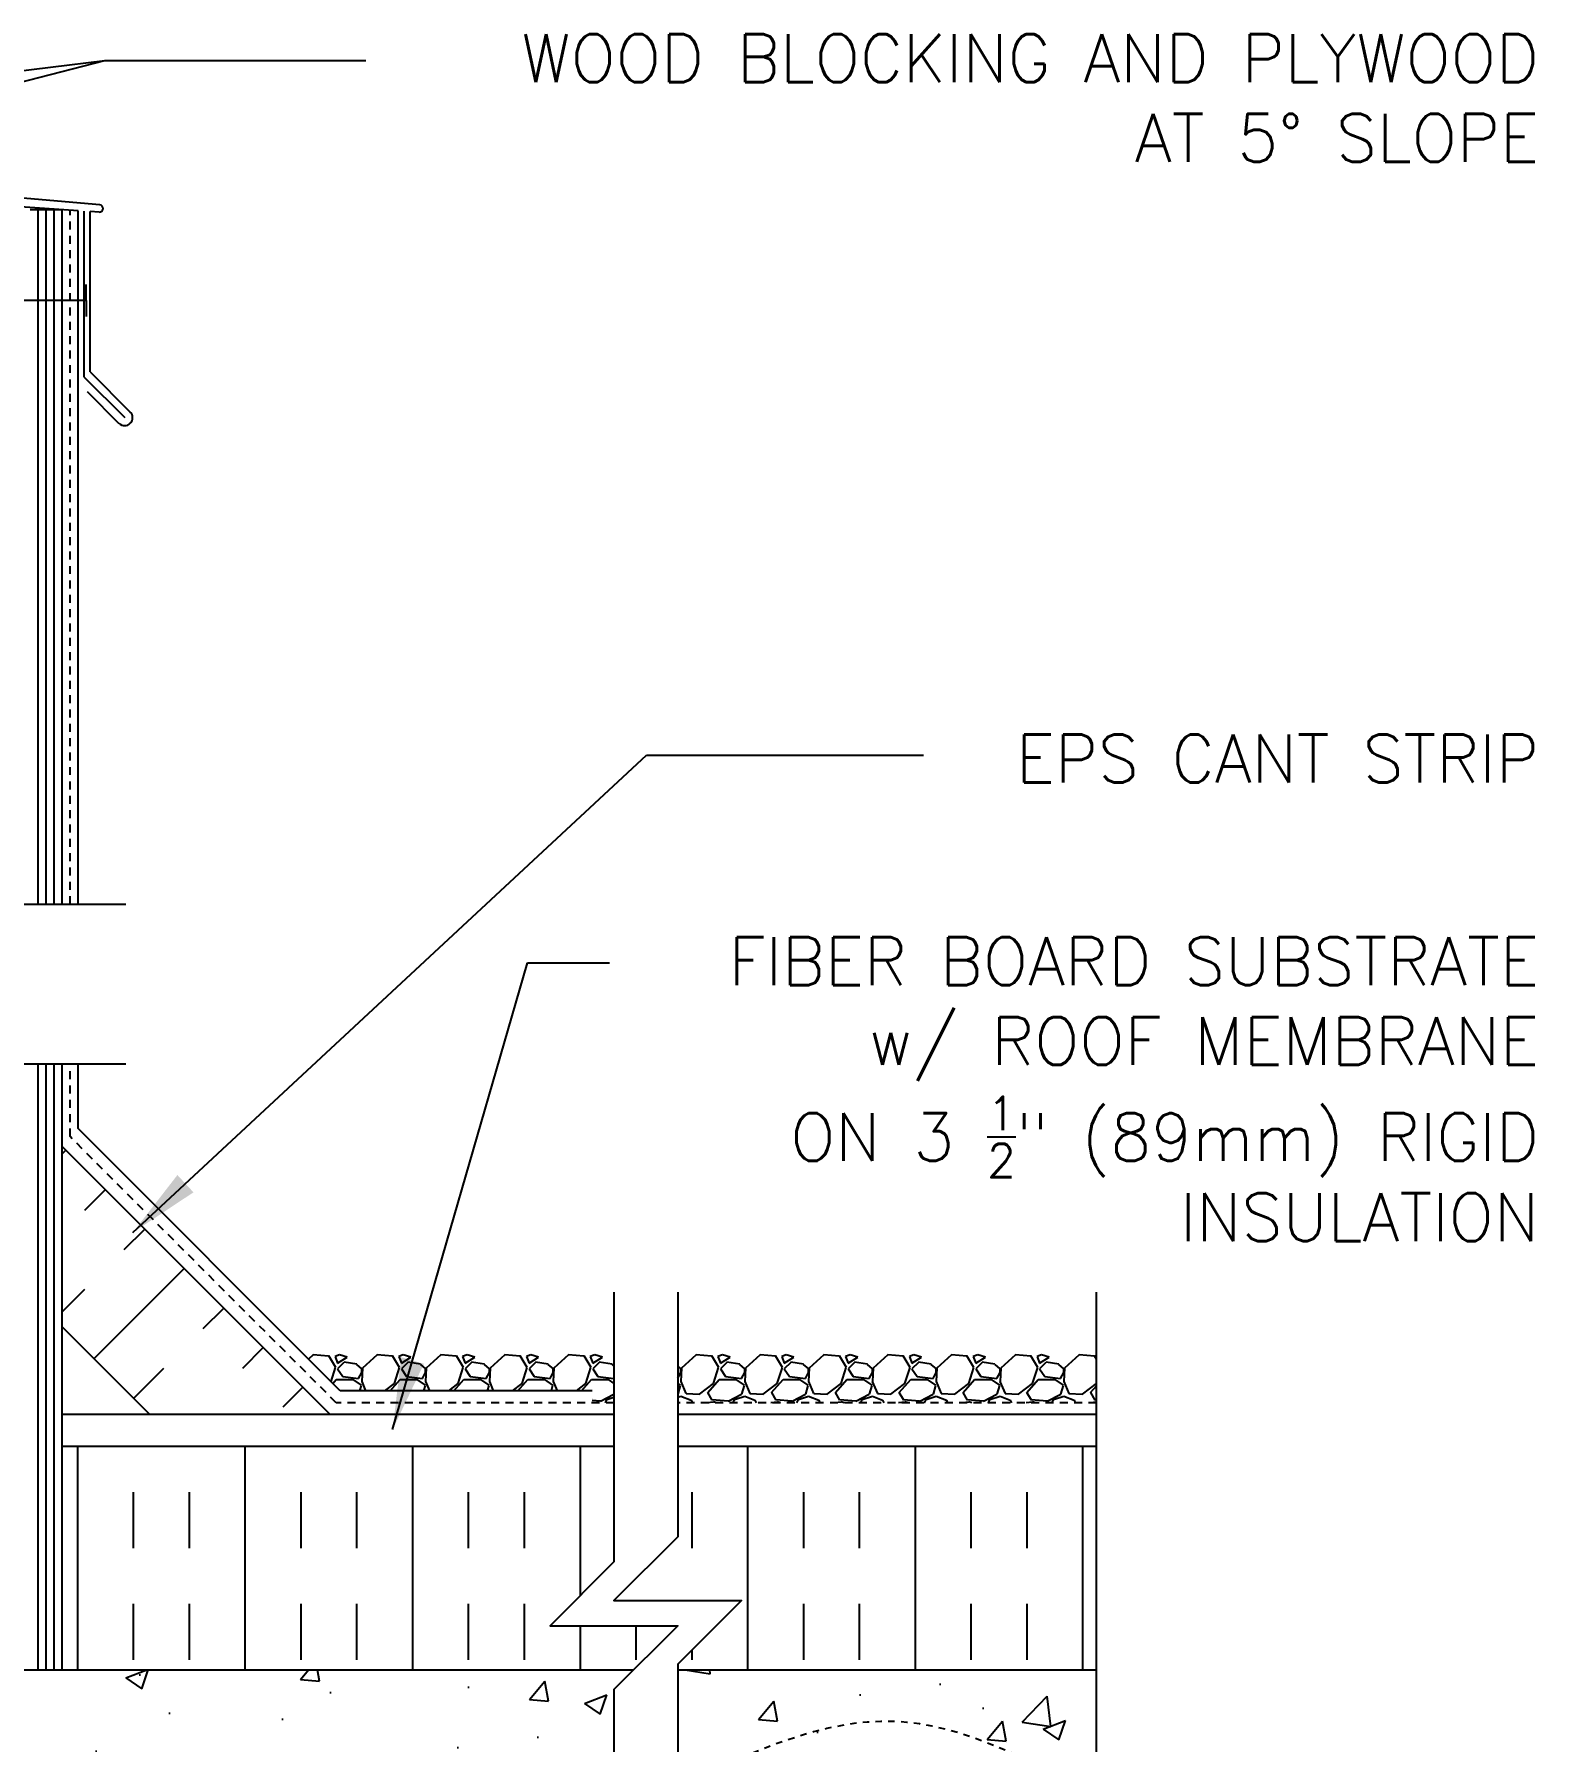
# Model space of a CAD drawing. Header units: inches. Extents: x 177.3 to 234.4, y 125.1 to 200.3.
# Drawn here: x 210.79 to 234.31, y 172.63 to 199.39 of the extents above; entities that cross this region are included whole.
import ezdxf

# ---------------------------------------------------------------- set-up
doc = ezdxf.new("R2010")
doc.units = ezdxf.units.IN
doc.header["$LTSCALE"] = 0.5
doc.header["$MEASUREMENT"] = 0
doc.linetypes.add('DASHED2', pattern=[0.375, 0.25, -0.125])
doc.linetypes.add('HIDDEN2', pattern=[0.1875, 0.125, -0.0625])
for name, color, linetype in [('HATCH', 12, 'Continuous'), ('line25', 2, 'Continuous'), ('LINE50', 5, 'Continuous'), ('LINE9', 9, 'Continuous'), ('TEXT', 4, 'Continuous')]:
    doc.layers.add(name, color=color, linetype=linetype)
doc.styles.add('DIM', font='romans.shx', dxfattribs={"width": 0.7})
doc.styles.add('ROMANS', font='romans.shx', dxfattribs={"height": 0.75})
doc.dimstyles.new('ext_12', dxfattribs={"dimscale": 12, "dimtxt": 0.075, "dimasz": 0.09375, "dimexe": 0.09375, "dimexo": 0.0625, "dimgap": 0.0625, "dimtad": 1, "dimdec": 1, "dimzin": 2, "dimdsep": 46, "dimlunit": 4, "dimtxsty": 'DIM', "dimcen": 0.09, "dimdle": 0.09375, "dimclrt": 4, "dimadec": 0, "dimazin": 0, "dimtfac": 1, "dimtdec": 1, "dimtmove": 2, "dimatfit": 3, "dimfxl": 1, "dimfrac": 2, "dimtolj": 1, "dimtzin": 0, "dimarcsym": 0})

msp = doc.modelspace()

# ---------------------------------------------------------------- hatches: boundary and pattern name
at = {"layer": 'HATCH'}
h = msp.add_hatch(dxfattribs=at)
h.set_pattern_fill('AR-CONC', color=256, scale=0.5)
h.set_pattern_definition([(50, (0, 0), (3.5863, -0.31376), [0.375, -4.125]), (355, (0, 0), (-0.693757, 3.76096), [0.3, -3.3]), (100.4514, (0.299, -0.026), (2.892544, 3.4472), [0.3187, -3.50571]), (46.1842, (0, 1), (5.336207, -0.827596), [0.5625, -6.1875]), (96.6356, (0.4447, 0.931), (4.67331, 4.87059), [0.47805, -5.25857]), (351.1842, (0, 1), (4.67331, 4.87059), [0.45, -4.95]), (21, (0.5, 0.75), (2.984535, -2.013094), [0.375, -4.125]), (326, (0.5, 0.75), (1.216577, 3.62575), [0.3, -3.3]), (71.4514, (0.7487, 0.5822), (4.20111, 1.612656), [0.3187, -3.50571]), (37.5, (0, 0), (0.0607993, 1.664469), [0, -3.26, 0, -3.35, 0, -3.3125]), (7.5, (0, 0), (1.315348, 1.972059), [0, -1.91, 0, -3.185, 0, -1.2625]), (327.5, (-1.115, 0), (2.669112, -0.1127744), [0, -1.25, 0, -3.9, 0, -5.175]), (317.5, (-1.615, 0), (2.91593, 0.500525), [0, -1.625, 0, -2.59, 0, -3.675])])
edge = h.paths.add_edge_path()
edge.add_arc((207.76, 149.671), 0.5, 46.2109, 66.4218)
edge.add_line((207.96, 150.129), (207.87, 150.129))
edge.add_line((207.87, 150.129), (207.87, 150.171))
edge.add_arc((208.01, 150.378), 0.25, 180, 235.9442, ccw=False)
edge.add_line((207.76, 150.378), (207.76, 150.445))
edge.add_arc((207.823, 150.445), 0.0625, 90, 180, ccw=False)
edge.add_line((207.823, 150.508), (207.87, 150.508))
edge.add_line((207.87, 150.508), (207.87, 150.578))
edge.add_line((207.87, 150.578), (207.765, 150.578))
edge.add_arc((207.888, 150.92), 0.364, 214.9775, 250.3387, ccw=False)
edge.add_arc((206.965, 150.309), 0.743, 32.7919, 73.8107)
edge.add_spline(control_points=[(207.172, 151.023), (205.734, 151.344)], knot_values=[0, 0, 1, 1], degree=1, periodic=0)
edge.add_arc((205.178, 148.412), 2.984, 79.2546, 90.0995)
edge.add_line((205.173, 151.396), (204.106, 151.412))
edge.add_line((204.106, 151.412), (203.04, 151.396))
edge.add_arc((203.034, 148.412), 2.984, 89.9005, 100.7454)
edge.add_spline(control_points=[(202.478, 151.344), (201.041, 151.023)], knot_values=[0, 0, 1, 1], degree=1, periodic=0)
edge.add_arc((201.248, 150.309), 0.743, 106.1893, 147.2081)
edge.add_arc((200.325, 150.92), 0.364, 289.6613, 325.0225, ccw=False)
edge.add_line((200.447, 150.578), (200.342, 150.578))
edge.add_line((200.342, 150.578), (200.342, 150.508))
edge.add_line((200.342, 150.508), (200.39, 150.508))
edge.add_arc((200.39, 150.445), 0.0625, 0, 90, ccw=False)
edge.add_line((200.452, 150.445), (200.452, 150.378))
edge.add_arc((200.202, 150.378), 0.25, 304.0558, 360, ccw=False)
edge.add_line((200.342, 150.171), (200.342, 150.129))
edge.add_line((200.342, 150.129), (200.252, 150.129))
edge.add_arc((200.452, 149.671), 0.5, 113.5782, 133.7891)
edge.add_line((200.106, 150.032), (200.106, 147.199))
edge.add_line((200.106, 147.199), (202.048, 147.199))
edge.add_line((202.048, 147.199), (203.048, 148.199))
edge.add_line((203.048, 148.199), (203.048, 147.199))
edge.add_line((203.048, 147.199), (203.048, 146.199))
edge.add_line((203.048, 146.199), (204.048, 147.199))
edge.add_line((204.048, 147.199), (208.106, 147.199))
edge.add_line((208.106, 147.199), (208.106, 150.032))
h.paths.add_polyline_path([(208.106, 157.578), (207.476, 157.578), (207.476, 157.691), (207.596, 157.891), (207.596, 159.359, 0.268138), (207.435, 159.508), (200.777, 159.508, 0.268156), (200.616, 159.359), (200.616, 157.891), (200.736, 157.691), (200.736, 157.578), (200.106, 157.578), (200.106, 156.258), (200.106, 154.224, 0.088416), (200.252, 154.127), (200.342, 154.127), (200.342, 154.085, -0.249069), (200.452, 153.878), (200.452, 153.81, -0.414214), (200.39, 153.748), (200.342, 153.748), (200.342, 153.678), (200.447, 153.678, 0.085348), (200.777, 153.753, -0.669601), (200.909, 153.633, 2.087231), (201.343, 153.858, -1), (201.507, 154.266, -0.21345), (201.899, 153.877, -0.069923), (202.036, 153.233, 1.702394), (202.485, 153.546, -0.940793), (202.689, 153.929, -0.173075), (203.035, 153.562), (203.178, 153.176, 1.612474), (203.609, 153.535, -0.734872), (203.632, 154.046, -0.068475), (204.106, 154.108, -0.068475), (204.58, 154.046, -0.734872), (204.604, 153.535, 1.612474), (205.035, 153.176), (205.178, 153.562, -0.173075), (205.524, 153.929, -0.940793), (205.727, 153.546, 1.702394), (206.177, 153.233, -0.069923), (206.314, 153.877, -0.21345), (206.706, 154.266, -1), (206.869, 153.858, 2.087231), (207.303, 153.633, -0.669601), (207.436, 153.753, 0.085348), (207.765, 153.678), (207.87, 153.678), (207.87, 153.748), (207.823, 153.748, -0.414214), (207.76, 153.81), (207.76, 153.878, -0.249069), (207.87, 154.085), (207.87, 154.127), (207.96, 154.127, 0.088416), (208.106, 154.224), (208.106, 156.258)])
h.paths.add_polyline_path([(204.03, 160.911, 0.225652), (203.655, 161.286), (200.991, 161.286, 0.225652), (200.616, 160.911), (200.616, 160.07, 0.225652), (200.991, 159.695), (203.655, 159.695, 0.225652), (204.03, 160.07)])
h.paths.add_polyline_path([(204.03, 161.851), (204.03, 162.692, 0.225652), (203.655, 163.067), (200.991, 163.067, 0.225652), (200.616, 162.692), (200.616, 161.851, 0.225652), (200.991, 161.476), (203.655, 161.476, 0.225652)])
h.paths.add_polyline_path([(207.596, 162.692, 0.225652), (207.221, 163.067), (204.558, 163.067, 0.225652), (204.183, 162.692), (204.183, 161.851, 0.225652), (204.558, 161.476), (207.221, 161.476, 0.225652), (207.596, 161.851)])
h.paths.add_polyline_path([(207.596, 160.911, 0.225652), (207.221, 161.286), (204.558, 161.286, 0.225652), (204.183, 160.911), (204.183, 160.07, 0.225652), (204.558, 159.695), (207.221, 159.695, 0.225652), (207.596, 160.07)])
h.paths.add_polyline_path([(204.49, 168.821, -0.390098), (204.306, 169.021), (204.306, 169.056, -0.390098), (204.49, 169.255), (207.281, 169.404, -0.438748), (207.606, 169.105), (207.606, 168.971, -0.438748), (207.281, 168.672)], flags=16)
h.paths.add_polyline_path([(203.723, 168.821), (200.931, 168.672, -0.438748), (200.606, 168.971), (200.606, 169.105, -0.438748), (200.931, 169.404), (203.723, 169.255, -0.390098), (203.906, 169.056), (203.906, 169.021, -0.390098)], flags=16)
h.paths.add_polyline_path([(219.879, 173.45), (220.187, 173.758), (208.794, 173.758, 0.508518), (208.48, 173.752, 0.520567), (208.187, 173.752, 0.520567), (207.875, 173.752, 0.520567), (207.685, 173.752, 0.520567), (207.168, 173.752, 0.520567), (206.775, 173.752, 0.520567), (206.149, 173.752, 0.520567), (205.869, 173.752, 0.520567), (205.391, 173.752, 0.520567), (204.919, 173.752, 0.520567), (204.413, 173.752, 0.520567), (203.915, 173.752, 0.520567), (203.472, 173.752, 0.520567), (202.88, 173.752, 0.520567), (202.385, 173.752, 0.520567), (201.822, 173.752, 0.520567), (201.098, 173.752, 0.520567), (200.62, 173.752, 0.382337), (200.106, 173.872), (200.106, 172.563), (200.471, 172.563), (200.471, 171.363), (200.106, 171.363), (200.106, 171.071, -0.238802), (200.248, 170.995, -0.520567), (200.674, 170.995, -0.520567), (201.059, 170.995, -0.520567), (201.418, 170.995, -0.520567), (201.989, 170.995, -0.520567), (202.361, 170.995, -0.520567), (202.868, 170.995, -0.520567), (203.359, 170.995, -0.520567), (203.838, 170.995, -0.520567), (204.343, 170.995, -0.520567), (204.608, 170.995, -0.520567), (205.076, 170.995, -0.520567), (205.594, 170.995, -0.520567), (205.913, 170.995, -0.360961), (206.479, 170.995, -0.306582), (207.131, 170.995, -0.380387), (207.657, 170.995, -0.391281), (208.104, 171.008), (219.879, 171.008)])
edge = h.paths.add_edge_path()
edge.add_line((227.439, 173.758), (220.879, 173.758))
edge.add_line((220.879, 173.758), (220.879, 171.928))
edge.add_spline(control_points=[(220.879, 171.928), (222.014, 172.46), (224.234, 173.499), (226.387, 172.345), (227.439, 171.781)], knot_values=[0, 0, 0, 0, 3.539354, 6.918479, 6.918479, 6.918479, 6.918479], degree=3, periodic=0)
edge.add_line((227.439, 171.781), (227.439, 173.758))
edge = h.paths.add_edge_path()
edge.add_line((224.122, 172.131), (223.799, 172.131))
edge.add_line((223.799, 172.131), (223.799, 172.256))
edge.add_line((223.799, 172.256), (224.143, 172.256))
edge.add_arc((224.025, 171.881), 0.393, -69.7322, 72.5069, ccw=False)
edge.add_line((224.161, 171.512), (223.729, 171.39))
edge.add_arc((223.787, 171.258), 0.144, 113.7456, 240.3185)
edge.add_line((223.716, 171.133), (224.184, 171.133))
edge.add_arc((224.213, 170.671), 0.463, 46.7137, 93.5654, ccw=False)
edge.add_line((224.53, 171.008), (227.439, 171.008))
edge.add_line((227.439, 171.008), (227.439, 171.781))
edge.add_spline(control_points=[(227.439, 171.781), (226.387, 172.345), (224.234, 173.499), (222.014, 172.46), (220.879, 171.928)], knot_values=[0, 0, 0, 0, 3.379125, 6.918479, 6.918479, 6.918479, 6.918479], degree=3, periodic=0)
edge.add_line((220.879, 171.928), (220.879, 171.008))
edge.add_line((220.879, 171.008), (221.277, 171.008))
edge.add_line((221.277, 171.008), (223.688, 171.008))
edge.add_arc((223.787, 171.258), 0.269, 111.5979, 248.4021, ccw=False)
edge.add_line((223.688, 171.508), (224.122, 171.631))
edge.add_arc((224.025, 171.881), 0.268, 291.22, 428.78)
h.paths.add_polyline_path([(208.106, 176.293, 0.088416), (207.96, 176.39), (207.87, 176.39), (207.87, 176.432, -0.249069), (207.76, 176.639), (207.76, 176.706, -0.414214), (207.823, 176.769), (207.87, 176.769), (207.87, 176.839), (207.765, 176.839, 0.085348), (207.436, 176.763, -0.669601), (207.303, 176.884, 2.087231), (206.869, 176.659, -1), (206.706, 176.25, -0.21345), (206.314, 176.639, -0.069923), (206.177, 177.283, 1.702394), (205.727, 176.971, -0.940793), (205.524, 176.587, -0.173075), (205.178, 176.954), (205.035, 177.341, 1.612474), (204.604, 176.981, -0.734872), (204.58, 176.47, -0.068475), (204.106, 176.408, -0.068475), (203.632, 176.47, -0.734872), (203.609, 176.981, 1.612474), (203.178, 177.341), (203.035, 176.954, -0.173075), (202.689, 176.587, -0.940793), (202.485, 176.971, 1.702394), (202.036, 177.283, -0.069923), (201.899, 176.639, -0.21345), (201.507, 176.25, -1), (201.343, 176.659, 2.087231), (200.909, 176.884, -0.669601), (200.777, 176.763, 0.085348), (200.447, 176.839), (200.342, 176.839), (200.342, 176.769), (200.39, 176.769, -0.414214), (200.452, 176.706), (200.452, 176.639, -0.249069), (200.342, 176.432), (200.342, 176.39), (200.252, 176.39, 0.088416), (200.106, 176.293), (200.106, 174.258), (200.106, 173.872, -0.382337), (200.62, 173.752, -0.520567), (201.098, 173.752, -0.520567), (201.822, 173.752, -0.520567), (202.385, 173.752, -0.520567), (202.88, 173.752, -0.520567), (203.472, 173.752, -0.520567), (203.915, 173.752, -0.520567), (204.413, 173.752, -0.520567), (204.919, 173.752, -0.520567), (205.391, 173.752, -0.520567), (205.869, 173.752, -0.520567), (206.149, 173.752, -0.520567), (206.775, 173.752, -0.520567), (207.168, 173.752, -0.520567), (207.685, 173.752, -0.520567), (207.875, 173.752, -0.520567), (208.187, 173.752, -0.520567), (208.48, 173.752, -0.508518), (208.794, 173.758), (208.794, 174.258), (208.106, 174.258)])
edge = h.paths.add_edge_path()
edge.add_line((208.106, 183.258), (203.12, 183.258))
edge.add_line((203.12, 183.258), (202.12, 184.258))
edge.add_line((202.12, 184.258), (202.12, 182.258))
edge.add_line((202.12, 182.258), (201.12, 183.258))
edge.add_line((201.12, 183.258), (200.106, 183.258))
edge.add_line((200.106, 183.258), (200.106, 180.485))
edge.add_arc((200.452, 180.846), 0.5, 226.2109, 246.4218)
edge.add_line((200.252, 180.388), (200.342, 180.388))
edge.add_line((200.342, 180.388), (200.342, 180.346))
edge.add_arc((200.202, 180.139), 0.25, 0, 55.9442, ccw=False)
edge.add_line((200.452, 180.139), (200.452, 180.071))
edge.add_arc((200.39, 180.071), 0.0625, -90, 0, ccw=False)
edge.add_line((200.39, 180.009), (200.342, 180.009))
edge.add_line((200.342, 180.009), (200.342, 179.939))
edge.add_line((200.342, 179.939), (200.447, 179.939))
edge.add_arc((200.325, 179.596), 0.364, 34.9775, 70.3387, ccw=False)
edge.add_arc((201.248, 180.207), 0.743, 212.7919, 253.8107)
edge.add_spline(control_points=[(201.041, 179.493), (202.478, 179.173)], knot_values=[0, 0, 1, 1], degree=1, periodic=0)
edge.add_arc((203.034, 182.105), 2.984, 259.2546, 270.0995)
edge.add_line((203.04, 179.121), (204.106, 179.105))
edge.add_line((204.106, 179.105), (205.173, 179.121))
edge.add_arc((205.178, 182.105), 2.984, 269.9005, 280.7454)
edge.add_spline(control_points=[(205.734, 179.173), (207.172, 179.493)], knot_values=[0, 0, 1, 1], degree=1, periodic=0)
edge.add_arc((206.965, 180.207), 0.743, 286.1893, 327.2081)
edge.add_arc((207.888, 179.596), 0.364, 109.6613, 145.0225, ccw=False)
edge.add_line((207.765, 179.939), (207.87, 179.939))
edge.add_line((207.87, 179.939), (207.87, 180.009))
edge.add_line((207.87, 180.009), (207.823, 180.009))
edge.add_arc((207.823, 180.071), 0.0625, 180, 270, ccw=False)
edge.add_line((207.76, 180.071), (207.76, 180.139))
edge.add_arc((208.01, 180.139), 0.25, 124.0558, 180, ccw=False)
edge.add_line((207.87, 180.346), (207.87, 180.388))
edge.add_line((207.87, 180.388), (207.96, 180.388))
edge.add_arc((207.76, 180.846), 0.5, 293.5782, 313.7891)
edge.add_line((208.106, 180.485), (208.106, 183.258))
edge = h.paths.add_edge_path()
edge.add_arc((207.76, 188.675), 0.5, 46.2109, 66.4218)
edge.add_line((207.96, 189.133), (207.87, 189.133))
edge.add_line((207.87, 189.133), (207.87, 189.175))
edge.add_arc((208.01, 189.382), 0.25, 180, 235.9442, ccw=False)
edge.add_line((207.76, 189.382), (207.76, 189.449))
edge.add_arc((207.823, 189.449), 0.0625, 90, 180, ccw=False)
edge.add_line((207.823, 189.512), (207.87, 189.512))
edge.add_line((207.87, 189.512), (207.87, 189.582))
edge.add_line((207.87, 189.582), (207.765, 189.582))
edge.add_arc((207.888, 189.924), 0.364, 214.9775, 250.3387, ccw=False)
edge.add_arc((206.965, 189.313), 0.743, 32.7919, 73.8107)
edge.add_spline(control_points=[(207.172, 190.027), (205.734, 190.348)], knot_values=[0, 0, 1, 1], degree=1, periodic=0)
edge.add_arc((205.178, 187.416), 2.984, 79.2546, 90.0995)
edge.add_line((205.173, 190.4), (204.106, 190.416))
edge.add_line((204.106, 190.416), (203.04, 190.4))
edge.add_arc((203.034, 187.416), 2.984, 89.9005, 100.7454)
edge.add_spline(control_points=[(202.478, 190.348), (201.041, 190.027)], knot_values=[0, 0, 1, 1], degree=1, periodic=0)
edge.add_arc((201.248, 189.313), 0.743, 106.1893, 147.2081)
edge.add_arc((200.325, 189.924), 0.364, 289.6613, 325.0225, ccw=False)
edge.add_line((200.447, 189.582), (200.342, 189.582))
edge.add_line((200.342, 189.582), (200.342, 189.512))
edge.add_line((200.342, 189.512), (200.39, 189.512))
edge.add_arc((200.39, 189.449), 0.0625, 0, 90, ccw=False)
edge.add_line((200.452, 189.449), (200.452, 189.382))
edge.add_arc((200.202, 189.382), 0.25, 304.0558, 360, ccw=False)
edge.add_line((200.342, 189.175), (200.342, 189.133))
edge.add_line((200.342, 189.133), (200.252, 189.133))
edge.add_arc((200.452, 188.675), 0.5, 113.5782, 133.7891)
edge.add_line((200.106, 189.036), (200.106, 185.758))
edge.add_line((200.106, 185.758), (201.12, 185.758))
edge.add_line((201.12, 185.758), (202.12, 184.758))
edge.add_line((202.12, 184.758), (202.12, 186.758))
edge.add_line((202.12, 186.758), (203.12, 185.758))
edge.add_line((203.12, 185.758), (208.106, 185.758))
edge.add_line((208.106, 185.758), (208.106, 189.036))
h.paths.add_polyline_path([(206.706, 193.27, -1), (206.869, 192.862, 2.087231), (207.303, 192.637, -0.669601), (207.436, 192.757, 0.085348), (207.765, 192.682), (207.87, 192.682), (207.87, 192.752), (207.823, 192.752, -0.414214), (207.76, 192.814), (207.76, 192.882, -0.249069), (207.87, 193.089), (207.87, 193.131), (207.96, 193.131, 0.088416), (208.106, 193.228), (208.106, 193.856, 0.259173), (207.655, 193.636, 0.520567), (207.155, 193.636, 0.520567), (206.768, 193.636, 0.336749), (206.106, 193.742, 0.336749), (205.444, 193.636, 0.520567), (205.057, 193.636, 0.520567), (204.558, 193.636, 0.520567), (203.711, 193.636, 0.520567), (203.429, 193.636, 0.520567), (202.534, 193.636, 0.520567), (201.795, 193.636, 0.520567), (201.102, 193.636, 0.520567), (200.881, 193.636, 0.321585), (200.106, 193.662), (200.106, 193.228, 0.088416), (200.252, 193.131), (200.342, 193.131), (200.342, 193.089, -0.249069), (200.452, 192.882), (200.452, 192.814, -0.414214), (200.39, 192.752), (200.342, 192.752), (200.342, 192.682), (200.447, 192.682, 0.085348), (200.777, 192.757, -0.669601), (200.909, 192.637, 2.087231), (201.343, 192.862, -1), (201.507, 193.27, -0.21345), (201.899, 192.881, -0.069923), (202.036, 192.237, 1.702394), (202.485, 192.55, -0.940793), (202.689, 192.933, -0.173075), (203.035, 192.567), (203.178, 192.18, 1.612474), (203.609, 192.539, -0.734872), (203.632, 193.05, -0.068475), (204.106, 193.112, -0.068475), (204.58, 193.05, -0.734872), (204.604, 192.539, 1.612474), (205.035, 192.18), (205.178, 192.567, -0.173075), (205.524, 192.933, -0.940793), (205.727, 192.55, 1.702394), (206.177, 192.237, -0.069923), (206.314, 192.881, -0.21345)])
edge = h.paths.add_edge_path()
edge.add_line((200.606, 167.618), (200.506, 167.618))
edge.add_arc((200.456, 167.618), 0.05, -72.5993, 0, ccw=False)
edge.add_line((200.471, 167.571), (200.471, 167.463))
edge.add_line((200.471, 167.463), (200.106, 167.463))
edge.add_line((200.106, 167.463), (200.106, 166.713))
edge.add_line((200.106, 166.713), (200.471, 166.713))
edge.add_line((200.471, 166.713), (200.471, 165.929))
edge.add_arc((200.466, 165.88), 0.05, 0, 84.3113, ccw=False)
edge.add_line((200.516, 165.88), (200.516, 165.85))
edge.add_line((200.516, 165.85), (200.616, 165.85))
edge.add_line((200.616, 165.85), (200.616, 164.248))
edge.add_arc((200.597, 163.936), 0.313, 3.1389, 86.4456, ccw=False)
edge.add_arc((201.217, 163.891), 0.314, 168.5886, 426.1916)
edge.add_arc((201.425, 164.382), 0.22, 68.1963, 248.1963, ccw=False)
edge.add_arc((201.268, 163.953), 0.677, 21.1239, 69.3197, ccw=False)
edge.add_arc((199.677, 163.388), 2.365, 4.0023, 20.0015, ccw=False)
edge.add_arc((202.348, 163.584), 0.314, 185.6561, 423.9348)
edge.add_arc((202.599, 164.051), 0.217, 65.5264, 238.537, ccw=False)
edge.add_arc((202.348, 163.581), 0.75, 23.6938, 62.9705, ccw=False)
edge.add_line((203.035, 163.882), (203.178, 163.496))
edge.add_arc((203.482, 163.568), 0.314, 193.4146, 426.1916)
edge.add_arc((203.701, 164.107), 0.268, 104.7892, 250.0338, ccw=False)
edge.add_arc((204.095, 162.674), 1.754, 89.6229, 105.2918, ccw=False)
edge.add_arc((204.118, 162.674), 1.754, 74.7082, 90.3771, ccw=False)
edge.add_arc((204.512, 164.107), 0.268, -70.0338, 75.2108, ccw=False)
edge.add_arc((204.73, 163.568), 0.314, 113.8084, 346.5854)
edge.add_line((205.035, 163.496), (205.178, 163.882))
edge.add_arc((205.864, 163.581), 0.75, 117.0295, 156.3062, ccw=False)
edge.add_arc((205.614, 164.051), 0.217, -58.537, 114.4736, ccw=False)
edge.add_arc((205.865, 163.584), 0.314, 116.0652, 354.3439)
edge.add_arc((208.536, 163.388), 2.365, 159.9985, 175.9977, ccw=False)
edge.add_arc((206.945, 163.953), 0.677, 110.6803, 158.8761, ccw=False)
edge.add_arc((206.788, 164.382), 0.22, -68.1963, 111.8037, ccw=False)
edge.add_arc((206.996, 163.891), 0.314, 113.8084, 371.4114)
edge.add_arc((207.616, 163.936), 0.313, 93.5554, 176.8611, ccw=False)
edge.add_line((207.596, 164.248), (207.596, 165.85))
edge.add_line((207.596, 165.85), (207.696, 165.85))
edge.add_line((207.696, 165.85), (207.696, 165.88))
edge.add_arc((207.746, 165.88), 0.05, 95.6888, 180, ccw=False)
edge.add_line((207.741, 165.929), (207.741, 166.713))
edge.add_line((207.741, 166.713), (208.106, 166.713))
edge.add_line((208.106, 166.713), (208.106, 167.463))
edge.add_line((208.106, 167.463), (207.741, 167.463))
edge.add_line((207.741, 167.463), (207.741, 167.571))
edge.add_arc((207.756, 167.618), 0.05, 180, 252.5993, ccw=False)
edge.add_line((207.706, 167.618), (207.606, 167.618))
edge.add_line((207.606, 167.618), (207.606, 168.179))
edge.add_arc((207.306, 168.179), 0.3, 360, 445.2426)
edge.add_line((207.331, 168.478), (204.123, 168.662))
edge.add_arc((204.106, 168.463), 0.2, 85.2426, 94.7574)
edge.add_line((204.09, 168.662), (200.881, 168.478))
edge.add_arc((200.906, 168.179), 0.3, 94.7574, 180)
edge.add_line((200.606, 168.179), (200.606, 167.618))
h = msp.add_hatch(dxfattribs=at)
h.set_pattern_fill('INSUL', color=256, scale=7, angle=45, style=0)
h.set_pattern_definition([(45, (103.9282, 18.857), (-1.856155, 1.856155), []), (45, (103.3094, 19.4758), (-1.856155, 1.856155), [0.875, -0.875]), (45, (102.6907, 20.0946), (-1.856155, 1.856155), [0.875, -0.875])])
h.paths.add_polyline_path([(212.48, 177.883), (215.308, 177.883), (211.231, 181.96), (211.231, 179.132)])
h = msp.add_hatch(dxfattribs=at)
h.set_pattern_fill('INSUL', color=256, scale=7, angle=90, style=0)
h.set_pattern_definition([(90, (232.4752, 175.666), (-2.625, 2e-16), []), (90, (231.6002, 175.666), (-2.625, 2e-16), [0.875, -0.875]), (90, (230.7252, 175.666), (-2.625, 2e-16), [0.875, -0.875])])
h.paths.add_polyline_path([(220.879, 173.845), (220.879, 173.758), (227.439, 173.758), (227.439, 177.258), (220.879, 177.258), (220.879, 175.845), (219.879, 174.845), (221.879, 174.845)])
h.paths.add_polyline_path([(220.187, 173.758), (220.879, 174.45), (218.879, 174.45), (219.879, 175.45), (219.879, 177.258), (211.231, 177.258), (211.231, 173.758)])

# ---------------------------------------------------------------- linework, layer by layer
for p, q in [((211.822, 196.718), (192.856, 198.377)), ((211.481, 196.624), (210.174, 196.716)), ((210.856, 185.758), (210.856, 196.642)), ((210.981, 185.758), (210.981, 196.642)), ((211.106, 185.758), (211.106, 196.642)), ((211.481, 185.758), (211.481, 196.624)), ((211.575, 194.019), (211.575, 196.617)), ((211.813, 196.605), (211.669, 196.613)), ((211.669, 194.102), (211.669, 196.613)), ((211.669, 194.102), (212.3, 193.471)), ((211.575, 194.019), (212.212, 193.383)), ((211.625, 193.793), (212.123, 193.294)), ((210.856, 173.758), (210.856, 183.258)), ((210.981, 173.758), (210.981, 183.258)), ((211.106, 173.758), (211.106, 183.258)), ((211.481, 182.24), (211.481, 183.258)), ((215.588, 178.133), (211.481, 182.24)), ((215.168, 178.697), (215.093, 178.628)), ((215.408, 178.676), (215.168, 178.696)), ((215.52, 178.498), (215.41, 178.678)), ((215.578, 178.697), (215.508, 178.667)), ((215.508, 178.667), (215.548, 178.567)), ((215.548, 178.567), (215.698, 178.657)), ((215.648, 178.577), (215.548, 178.477)), ((215.698, 178.657), (215.578, 178.697)), ((215.849, 178.548), (215.649, 178.578)), ((215.93, 178.475), (215.85, 178.545)), ((216.168, 178.697), (215.938, 178.487)), ((216.408, 178.676), (216.168, 178.696)), ((216.52, 178.498), (216.41, 178.678)), ((216.578, 178.697), (216.508, 178.667)), ((216.508, 178.667), (216.548, 178.567)), ((216.548, 178.567), (216.698, 178.657)), ((216.648, 178.577), (216.548, 178.477)), ((216.698, 178.657), (216.578, 178.697)), ((216.849, 178.548), (216.649, 178.578)), ((216.93, 178.475), (216.85, 178.545)), ((217.168, 178.697), (216.938, 178.487)), ((217.408, 178.676), (217.168, 178.696)), ((217.52, 178.498), (217.41, 178.678)), ((217.578, 178.697), (217.508, 178.667)), ((217.508, 178.667), (217.548, 178.567)), ((217.548, 178.567), (217.698, 178.657)), ((217.648, 178.577), (217.548, 178.477)), ((217.698, 178.657), (217.578, 178.697)), ((217.849, 178.548), (217.649, 178.578)), ((217.93, 178.475), (217.85, 178.545)), ((218.168, 178.697), (217.938, 178.487)), ((218.408, 178.676), (218.168, 178.696)), ((218.52, 178.498), (218.41, 178.678)), ((218.578, 178.697), (218.508, 178.667)), ((218.508, 178.667), (218.548, 178.567)), ((218.548, 178.567), (218.698, 178.657)), ((218.648, 178.577), (218.548, 178.477)), ((218.698, 178.657), (218.578, 178.697)), ((218.849, 178.548), (218.649, 178.578)), ((218.93, 178.475), (218.85, 178.545)), ((219.168, 178.697), (218.938, 178.487)), ((219.408, 178.676), (219.168, 178.696)), ((219.52, 178.498), (219.41, 178.678)), ((219.578, 178.697), (219.508, 178.667)), ((219.508, 178.667), (219.548, 178.567)), ((219.548, 178.567), (219.698, 178.657)), ((219.648, 178.577), (219.548, 178.477)), ((219.698, 178.657), (219.578, 178.697)), ((219.849, 178.548), (219.649, 178.578)), ((219.879, 178.52), (219.85, 178.545)), ((220.93, 178.475), (220.879, 178.52)), ((221.168, 178.697), (220.938, 178.487)), ((221.408, 178.676), (221.168, 178.696)), ((221.52, 178.498), (221.41, 178.678)), ((221.578, 178.697), (221.508, 178.667)), ((221.508, 178.667), (221.548, 178.567)), ((221.548, 178.567), (221.698, 178.657)), ((221.648, 178.577), (221.548, 178.477)), ((221.698, 178.657), (221.578, 178.697)), ((221.849, 178.548), (221.649, 178.578)), ((221.93, 178.475), (221.85, 178.545)), ((222.168, 178.697), (221.938, 178.487)), ((222.408, 178.676), (222.168, 178.696)), ((222.52, 178.498), (222.41, 178.678)), ((222.578, 178.697), (222.508, 178.667)), ((222.508, 178.667), (222.548, 178.567)), ((222.548, 178.567), (222.698, 178.657)), ((222.648, 178.577), (222.548, 178.477)), ((222.698, 178.657), (222.578, 178.697)), ((222.849, 178.548), (222.649, 178.578)), ((222.93, 178.475), (222.85, 178.545)), ((223.168, 178.697), (222.938, 178.487)), ((223.408, 178.676), (223.168, 178.696)), ((223.52, 178.498), (223.41, 178.678)), ((223.578, 178.697), (223.508, 178.667)), ((223.508, 178.667), (223.548, 178.567)), ((223.548, 178.567), (223.698, 178.657)), ((223.648, 178.577), (223.548, 178.477)), ((223.698, 178.657), (223.578, 178.697)), ((223.849, 178.548), (223.649, 178.578)), ((223.93, 178.475), (223.85, 178.545)), ((224.168, 178.697), (223.938, 178.487)), ((224.408, 178.676), (224.168, 178.696)), ((224.52, 178.498), (224.41, 178.678)), ((224.578, 178.697), (224.508, 178.667)), ((224.508, 178.667), (224.548, 178.567)), ((224.548, 178.567), (224.698, 178.657)), ((224.648, 178.577), (224.548, 178.477)), ((224.698, 178.657), (224.578, 178.697)), ((224.849, 178.548), (224.649, 178.578)), ((224.93, 178.475), (224.85, 178.545)), ((225.168, 178.697), (224.938, 178.487)), ((225.408, 178.676), (225.168, 178.696)), ((225.52, 178.498), (225.41, 178.678)), ((225.578, 178.697), (225.508, 178.667)), ((225.508, 178.667), (225.548, 178.567)), ((225.548, 178.567), (225.698, 178.657)), ((225.648, 178.577), (225.548, 178.477)), ((225.698, 178.657), (225.578, 178.697)), ((225.849, 178.548), (225.649, 178.578)), ((225.93, 178.475), (225.85, 178.545)), ((226.168, 178.697), (225.938, 178.487)), ((226.408, 178.676), (226.168, 178.696)), ((226.52, 178.498), (226.41, 178.678)), ((226.578, 178.697), (226.508, 178.667)), ((226.508, 178.667), (226.548, 178.567)), ((226.548, 178.567), (226.698, 178.657)), ((226.648, 178.577), (226.548, 178.477)), ((226.698, 178.657), (226.578, 178.697)), ((226.849, 178.548), (226.649, 178.578)), ((226.93, 178.475), (226.85, 178.545)), ((227.168, 178.697), (226.938, 178.487)), ((227.408, 178.676), (227.168, 178.696)), ((227.439, 178.63), (227.41, 178.678)), ((215.447, 178.275), (215.518, 178.497)), ((215.474, 178.247), (215.528, 178.307)), ((215.528, 178.307), (215.788, 178.307)), ((215.548, 178.477), (215.628, 178.357)), ((215.628, 178.357), (215.878, 178.327)), ((215.788, 178.309), (215.918, 178.219)), ((215.878, 178.327), (215.928, 178.417)), ((215.927, 178.279), (215.988, 178.133)), ((215.938, 178.487), (215.928, 178.277)), ((215.928, 178.417), (215.928, 178.477)), ((216.29, 178.133), (216.438, 178.248)), ((216.372, 178.133), (216.528, 178.307)), ((216.438, 178.247), (216.518, 178.497)), ((216.528, 178.307), (216.788, 178.307)), ((216.548, 178.477), (216.628, 178.357)), ((216.628, 178.357), (216.878, 178.327)), ((216.788, 178.309), (216.918, 178.219)), ((216.878, 178.327), (216.928, 178.417)), ((216.927, 178.279), (216.988, 178.133)), ((216.938, 178.487), (216.928, 178.277)), ((216.928, 178.417), (216.928, 178.477)), ((217.29, 178.133), (217.438, 178.248)), ((217.372, 178.133), (217.528, 178.307)), ((217.438, 178.247), (217.518, 178.497)), ((217.528, 178.307), (217.788, 178.307)), ((217.548, 178.477), (217.628, 178.357)), ((217.628, 178.357), (217.878, 178.327)), ((217.788, 178.309), (217.918, 178.219)), ((217.878, 178.327), (217.928, 178.417)), ((217.927, 178.279), (217.988, 178.133)), ((217.938, 178.487), (217.928, 178.277)), ((217.928, 178.417), (217.928, 178.477)), ((218.29, 178.133), (218.438, 178.248)), ((218.372, 178.133), (218.528, 178.307)), ((218.438, 178.247), (218.518, 178.497)), ((218.528, 178.307), (218.788, 178.307)), ((218.548, 178.477), (218.628, 178.357)), ((218.628, 178.357), (218.878, 178.327)), ((218.788, 178.309), (218.918, 178.219)), ((218.878, 178.327), (218.928, 178.417)), ((218.927, 178.279), (218.988, 178.133)), ((218.938, 178.487), (218.928, 178.277)), ((218.928, 178.417), (218.928, 178.477)), ((219.29, 178.133), (219.438, 178.248)), ((219.372, 178.133), (219.528, 178.307)), ((219.438, 178.247), (219.518, 178.497)), ((219.528, 178.307), (219.788, 178.307)), ((219.548, 178.477), (219.628, 178.357)), ((219.628, 178.357), (219.878, 178.327)), ((219.788, 178.309), (219.879, 178.246)), ((219.878, 178.327), (219.879, 178.328)), ((220.879, 178.328), (220.928, 178.417)), ((220.879, 178.246), (220.918, 178.219)), ((220.927, 178.279), (221.007, 178.089)), ((220.938, 178.487), (220.928, 178.277)), ((220.928, 178.417), (220.928, 178.477)), ((221.218, 178.078), (221.438, 178.248)), ((221.348, 178.107), (221.528, 178.307)), ((221.438, 178.247), (221.518, 178.497)), ((221.528, 178.307), (221.788, 178.307)), ((221.548, 178.477), (221.628, 178.357)), ((221.628, 178.357), (221.878, 178.327)), ((221.788, 178.309), (221.918, 178.219)), ((221.878, 178.327), (221.928, 178.417)), ((221.927, 178.279), (222.007, 178.089)), ((221.938, 178.487), (221.928, 178.277)), ((221.928, 178.417), (221.928, 178.477)), ((222.218, 178.078), (222.438, 178.248)), ((222.348, 178.107), (222.528, 178.307)), ((222.438, 178.247), (222.518, 178.497)), ((222.528, 178.307), (222.788, 178.307)), ((222.548, 178.477), (222.628, 178.357)), ((222.628, 178.357), (222.878, 178.327)), ((222.788, 178.309), (222.918, 178.219)), ((222.878, 178.327), (222.928, 178.417)), ((222.927, 178.279), (223.007, 178.089)), ((222.938, 178.487), (222.928, 178.277)), ((222.928, 178.417), (222.928, 178.477)), ((223.218, 178.078), (223.438, 178.248)), ((223.348, 178.107), (223.528, 178.307)), ((223.438, 178.247), (223.518, 178.497)), ((223.528, 178.307), (223.788, 178.307)), ((223.548, 178.477), (223.628, 178.357)), ((223.628, 178.357), (223.878, 178.327)), ((223.788, 178.309), (223.918, 178.219)), ((223.878, 178.327), (223.928, 178.417)), ((223.927, 178.279), (224.007, 178.089)), ((223.938, 178.487), (223.928, 178.277)), ((223.928, 178.417), (223.928, 178.477)), ((224.218, 178.078), (224.438, 178.248)), ((224.348, 178.107), (224.528, 178.307)), ((224.438, 178.247), (224.518, 178.497)), ((224.528, 178.307), (224.788, 178.307)), ((224.548, 178.477), (224.628, 178.357)), ((224.628, 178.357), (224.878, 178.327)), ((224.788, 178.309), (224.918, 178.219)), ((224.878, 178.327), (224.928, 178.417)), ((224.927, 178.279), (225.007, 178.089)), ((224.938, 178.487), (224.928, 178.277)), ((224.928, 178.417), (224.928, 178.477)), ((225.218, 178.078), (225.438, 178.248)), ((225.348, 178.107), (225.528, 178.307)), ((225.438, 178.247), (225.518, 178.497)), ((225.528, 178.307), (225.788, 178.307)), ((225.548, 178.477), (225.628, 178.357)), ((225.628, 178.357), (225.878, 178.327)), ((225.788, 178.309), (225.918, 178.219)), ((225.878, 178.327), (225.928, 178.417)), ((225.927, 178.279), (226.007, 178.089)), ((225.938, 178.487), (225.928, 178.277)), ((225.928, 178.417), (225.928, 178.477)), ((226.218, 178.078), (226.438, 178.248)), ((226.348, 178.107), (226.528, 178.307)), ((226.438, 178.247), (226.518, 178.497)), ((226.528, 178.307), (226.788, 178.307)), ((226.548, 178.477), (226.628, 178.357)), ((226.628, 178.357), (226.878, 178.327)), ((226.788, 178.309), (226.918, 178.219)), ((226.878, 178.327), (226.928, 178.417)), ((226.927, 178.279), (227.007, 178.089)), ((226.938, 178.487), (226.928, 178.277)), ((226.928, 178.417), (226.928, 178.477)), ((227.218, 178.078), (227.438, 178.248)), ((227.438, 178.247), (227.439, 178.249)), ((219.537, 178.133), (215.588, 178.133)), ((215.918, 178.217), (215.894, 178.133)), ((216.918, 178.217), (216.894, 178.133)), ((217.918, 178.217), (217.894, 178.133)), ((218.918, 178.217), (218.894, 178.133)), ((219.537, 178.008), (219.537, 178.008)), ((219.668, 177.969), (219.537, 177.979)), ((219.879, 178.076), (219.669, 177.966)), ((219.746, 177.945), (219.768, 177.997)), ((219.768, 177.997), (219.879, 178.032)), ((219.879, 178.079), (219.878, 178.077)), ((220.918, 178.217), (220.879, 178.079)), ((220.879, 178.032), (220.928, 178.047)), ((220.928, 178.047), (221.088, 177.987)), ((221.008, 178.087), (221.218, 178.077)), ((221.088, 177.987), (221.107, 177.945)), ((221.42, 177.987), (221.35, 178.107)), ((221.668, 177.969), (221.418, 177.989)), ((221.879, 178.076), (221.669, 177.966)), ((221.746, 177.945), (221.768, 177.997)), ((221.768, 177.997), (221.928, 178.047)), ((221.918, 178.217), (221.878, 178.077)), ((221.928, 178.047), (222.088, 177.987)), ((222.008, 178.087), (222.218, 178.077)), ((222.088, 177.987), (222.107, 177.945)), ((222.42, 177.987), (222.35, 178.107)), ((222.668, 177.969), (222.418, 177.989)), ((222.879, 178.076), (222.669, 177.966)), ((222.746, 177.945), (222.768, 177.997)), ((222.768, 177.997), (222.928, 178.047)), ((222.918, 178.217), (222.878, 178.077)), ((222.928, 178.047), (223.088, 177.987)), ((223.008, 178.087), (223.218, 178.077)), ((223.088, 177.987), (223.107, 177.945)), ((223.42, 177.987), (223.35, 178.107)), ((223.668, 177.969), (223.418, 177.989)), ((223.879, 178.076), (223.669, 177.966)), ((223.746, 177.945), (223.768, 177.997)), ((223.768, 177.997), (223.928, 178.047)), ((223.918, 178.217), (223.878, 178.077)), ((223.928, 178.047), (224.088, 177.987)), ((224.008, 178.087), (224.218, 178.077)), ((224.088, 177.987), (224.107, 177.945)), ((224.42, 177.987), (224.35, 178.107)), ((224.668, 177.969), (224.418, 177.989)), ((224.879, 178.076), (224.669, 177.966)), ((224.746, 177.945), (224.768, 177.997)), ((224.768, 177.997), (224.928, 178.047)), ((224.918, 178.217), (224.878, 178.077)), ((224.928, 178.047), (225.088, 177.987)), ((225.008, 178.087), (225.218, 178.077)), ((225.088, 177.987), (225.107, 177.945)), ((225.42, 177.987), (225.35, 178.107)), ((225.668, 177.969), (225.418, 177.989)), ((225.879, 178.076), (225.669, 177.966)), ((225.746, 177.945), (225.768, 177.997)), ((225.768, 177.997), (225.928, 178.047)), ((225.918, 178.217), (225.878, 178.077)), ((225.928, 178.047), (226.088, 177.987)), ((226.008, 178.087), (226.218, 178.077)), ((226.088, 177.987), (226.107, 177.945)), ((226.42, 177.987), (226.35, 178.107)), ((226.668, 177.969), (226.418, 177.989)), ((226.879, 178.076), (226.669, 177.966)), ((226.746, 177.945), (226.768, 177.997)), ((226.768, 177.997), (226.928, 178.047)), ((226.918, 178.217), (226.878, 178.077)), ((226.928, 178.047), (227.088, 177.987)), ((227.008, 178.087), (227.218, 178.077)), ((227.088, 177.987), (227.107, 177.945)), ((227.348, 178.107), (227.439, 178.208)), ((227.42, 177.987), (227.35, 178.107)), ((227.439, 177.987), (227.418, 177.989)), ((221.439, 177.956), (221.338, 177.945)), ((221.486, 177.945), (221.438, 177.958)), ((222.439, 177.956), (222.338, 177.945)), ((222.486, 177.945), (222.438, 177.958)), ((223.439, 177.956), (223.338, 177.945)), ((223.486, 177.945), (223.438, 177.958)), ((224.439, 177.956), (224.338, 177.945)), ((224.486, 177.945), (224.438, 177.958)), ((225.439, 177.956), (225.338, 177.945)), ((225.486, 177.945), (225.438, 177.958)), ((226.439, 177.956), (226.338, 177.945)), ((226.486, 177.945), (226.438, 177.958)), ((227.439, 177.956), (227.338, 177.945)), ((227.439, 177.957), (227.438, 177.958))]:
    msp.add_line(p, q, dxfattribs=at)
for centre, radius, start, end in [((211.817, 196.661), 0.0567, 265, 85), ((212.212, 193.383), 0.125, 225, 45)]:
    msp.add_arc(centre, radius, start, end, dxfattribs=at)
at = {"layer": 'line25'}
for p, q in [((211.231, 196.642), (210.731, 196.642)), ((211.231, 185.758), (211.231, 196.642)), ((211.231, 173.758), (211.231, 183.258)), ((215.433, 177.758), (211.231, 181.96)), ((212.605, 177.758), (211.231, 179.132)), ((208.794, 173.758), (220.187, 173.758)), ((220.879, 173.758), (227.439, 173.758)), ((220.879, 173.758), (221.277, 173.758))]:
    msp.add_line(p, q, dxfattribs=at)
for points in [[(219.879, 177.258), (211.231, 177.258)], [(227.439, 177.258), (220.879, 177.258)]]:
    msp.add_lwpolyline(points, dxfattribs=at)
at = {"layer": 'LINE50', "color": 9, "linetype": 'DASHED2'}
for p, q in [((211.356, 185.758), (211.356, 196.633)), ((211.356, 182.115), (211.356, 183.258)), ((215.526, 177.945), (211.356, 182.115)), ((219.879, 177.945), (215.526, 177.945)), ((227.439, 177.945), (220.879, 177.945))]:
    msp.add_line(p, q, dxfattribs=at)
at = {"layer": 'LINE9'}
for p, q in [((211.609, 195.22), (211.609, 195.47)), ((211.609, 195.22), (209.763, 195.22)), ((211.609, 195.22), (211.609, 194.97)), ((203.12, 185.758), (212.231, 185.758)), ((203.12, 183.258), (212.231, 183.258)), ((227.439, 168.594), (227.439, 179.679))]:
    msp.add_line(p, q, dxfattribs=at)
for points in [[(219.879, 179.679), (219.879, 175.45), (219.879, 175.45), (218.879, 174.45), (220.879, 174.45), (219.879, 173.45), (219.879, 170.011)], [(220.879, 179.679), (220.879, 175.845), (220.879, 175.845), (219.879, 174.845), (221.879, 174.845), (220.879, 173.845), (220.879, 170.011)], [(219.879, 177.758), (211.231, 177.758)], [(227.439, 177.758), (220.879, 177.758)]]:
    msp.add_lwpolyline(points, dxfattribs=at)
at = {"layer": 'LINE9', "linetype": 'HIDDEN2'}
msp.add_spline([(227.439, 171.781), (224.268, 172.949), (220.879, 171.928)], degree=3, dxfattribs=at)

# ---------------------------------------------------------------- texts
at = {"layer": 'TEXT', "char_height": 0.75, "attachment_point": 3, "style": 'ROMANS'}
for s, insert, width in [('\\A1;WOOD BLOCKING AND PLYWOOD \\PAT 5%%D SLOPE', (234.372, 199.393), 19.25453), ('\\A1;EPS CANT STRIP', (234.372, 188.415), 9.59335), ('\\A1;FIBER BOARD SUBSTRATE\\Pw/ ROOF MEMBRANE \\PON 3 {\\H0.7x;\\S1/2;}" (89mm) RIGID \\PINSULATION', (234.372, 185.24), 26.1134)]:
    msp.add_mtext(s, dxfattribs=dict(at, insert=insert, width=width))

# ---------------------------------------------------------------- leaders
at = {"layer": 'TEXT'}
for points in [[(199.981, 195.89), (211.901, 198.982)], [(200.344, 197.546), (211.901, 198.982), (215.989, 198.982)], [(212.34, 180.612), (220.389, 188.091), (224.728, 188.091)], [(216.411, 177.525), (218.524, 184.84), (219.811, 184.84)]]:
    msp.add_leader(points, dimstyle='ext_12', override={"dimgap": 0.0625, "dimtad": 0}, dxfattribs=at)

doc.saveas('drawing.dxf')
